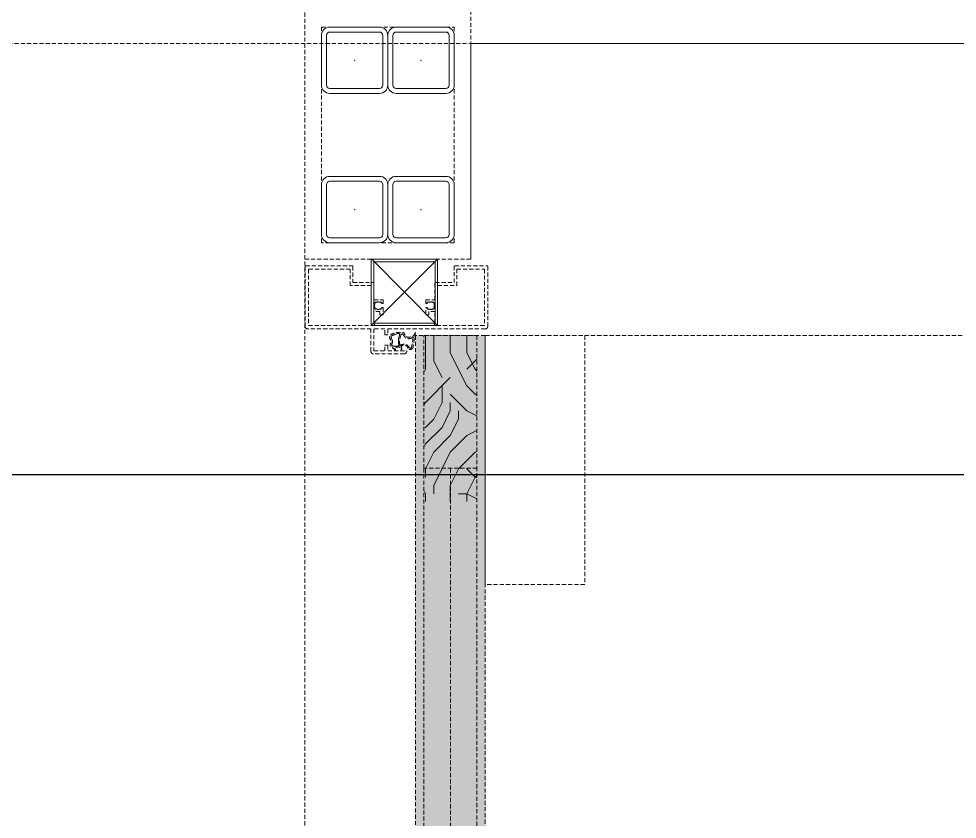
# Model space of a CAD drawing. Extents: x -1457 to 23780, y -2071 to 4205.
# Drawn here: x 14165.3 to 14221.8, y 2756.2 to 2804.5 of the extents above; entities that cross this region are included whole.
import ezdxf

# ---------------------------------------------------------------- set-up
doc = ezdxf.new("R2010")
doc.units = 0
doc.header["$MEASUREMENT"] = 0
doc.linetypes.add('HIDDEN', pattern=[0.375, 0.25, -0.125])
doc.layers.get('0').update_dxf_attribs({"color": 9, "lineweight": 9})
for name, color, linetype, lineweight in [('10', 9, 'Continuous', 9), ('E-KABLO', 7, 'Continuous', 30), ('M-TEFRIS2-015', 129, 'Continuous', 9)]:
    doc.layers.add(name, color=color, linetype=linetype, lineweight=lineweight)

# ---------------------------------------------------------------- blocks, each defined once
blk = doc.blocks.new('p-korkasa_40x40')
at = {"layer": '10'}
for points in [[(-2, -2), (-2, -2, 4.557571570274368), (-2, -2), (2, -2.000000000000454, 6.895317174706505), (2, -2.000000000000454), (2, -2.000000000000454), (2, 2.000000000000454), (-2, 2), (-2, -2)], [(-1.85000000000582, -1.85000000000582), (-1.85000000000582, 1.85000000000582), (1.85000000000582, 1.85000000000582), (1.85000000000582, -1.85000000000582), (-1.85000000000582, -1.85000000000582, -4.556434831823175), (-1.85000000000582, -1.85000000000582)]]:
    blk.add_lwpolyline(points, format="xyb", close=True, dxfattribs=at)
for points in [[(2, -2.000000000000454), (-2, 2)], [(2, 2.000000000000454), (-2, -1.96874570933869)]]:
    blk.add_lwpolyline(points, dxfattribs=at)
blk = doc.blocks.new('Prf-40x40')
for points in [[(1.5, -1.999999999998179), (-1.5, -2.000000000001818, -0.4142135623730951), (-2, -1.500000000001818), (-2, 1.499999999998179, -0.4142135623730951), (-1.5, 1.999999999998179), (1.5, 2.000000000001818, -0.4142135623730951), (2, 1.500000000001818), (2, -1.499999999998179, -0.4142135623730951)], [(1.499999999999543, -1.699999999998908), (-1.5, -1.700000000002543, -0.4142135623738941), (-1.699999999999818, -1.500000000001818), (-1.699999999999818, 1.499999999998179, -0.4142135623738941), (-1.499999999999543, 1.699999999998908), (1.5, 1.700000000002543, -0.4142135623738941), (1.699999999999818, 1.500000000001818), (1.699999999999818, -1.499999999998179, -0.4142135623738941)]]:
    blk.add_lwpolyline(points, format="xyb", close=True)
blk.add_point((0, 0))

msp = doc.modelspace()

# ---------------------------------------------------------------- hatches: boundary and pattern name
at = {"layer": 'M-TEFRIS2-015', "linetype": 'HIDDEN', "lineweight": 0}
h = msp.add_hatch(color=256, dxfattribs=at)
edge = h.paths.add_edge_path()
edge.add_spline(control_points=[(14187.96302438958, 2784.512416874251), (14187.90936255403, 2784.551890530438), (14187.8121177984, 2784.623423790701), (14187.71762905064, 2784.730202727424), (14187.61003456052, 2784.81634566229), (14187.66486697169, 2784.925154517037), (14187.7006418696, 2785.027397248097), (14187.67636878054, 2785.1359355161), (14187.60902259145, 2785.220402575356), (14187.60632519816, 2785.313508488962), (14187.60980771409, 2785.428096808322), (14187.77123578719, 2785.499246165044), (14187.94439149674, 2785.583725980574), (14188.17911250289, 2785.604413995181), (14188.33561914991, 2785.579196890063), (14188.48291548874, 2785.586140676893), (14188.49554052714, 2785.472315939263), (14188.57950734253, 2785.400465271687), (14188.66460035873, 2785.287038195867), (14188.7895508228, 2785.309295370371), (14188.90616175253, 2785.326812025593), (14189.05181756977, 2785.367579313603), (14189.09954186754, 2785.494437366015), (14189.14803385972, 2785.671843305881), (14189.16980760523, 2785.623765785091), (14189.17690631437, 2785.599453218867)], knot_values=[0, 0, 0, 0, 1.972481329933421, 3.574485720078666, 4.459231721842631, 5.627326994262999, 6.631388320856649, 7.787072978740821, 8.75015276194368, 9.776376719050775, 10.52172028727109, 11.98318526219924, 14.34903833668033, 16.62296311174929, 18.66660599276623, 19.53265988375316, 20.30320742306432, 21.53106540985929, 22.8950020509257, 24.14050273090668, 24.94140504827469, 26.57643914558082, 28.1214307914516, 29.40842415818681, 30.06904306217089, 30.06904306217089, 30.06904306217089, 30.06904306217089], degree=3, periodic=0)
edge.add_arc((14189.15770791643, 2785.593847729029), 0.0200000000000125, 350.303872262608, 376.27658788719623, ccw=False)
edge.add_line((14189.17742221351, 2785.590479273797), (14189.01477821393, 2784.638585332294))
edge.add_spline(control_points=[(14189.01477821393, 2784.63858533229), (14188.96845695906, 2784.611212004802), (14188.90293678704, 2784.556696087766), (14188.7991232913, 2784.550944093167), (14188.73683322181, 2784.566942176712), (14188.74346305843, 2784.566304763455), (14188.71957261737, 2784.637699053714), (14188.71957261737, 2784.637699053714)], knot_values=[0, 0, 0, 0, 0.2230052084876708, 0.4469780816912642, 0.8022655540997069, 1.018676818468204, 1.060393501096338, 1.060393501096338, 1.060393501096338, 1.060393501096338], degree=3, periodic=0)
edge.add_arc((14188.48509848659, 2784.584235823178), 0.2404920685283454, 372.8446095959982, 501.1423613045367)
edge.add_spline(control_points=[(14188.29782557728, 2784.735117539971), (14188.31556624036, 2784.708797834221), (14188.31455627173, 2784.650744985836), (14188.36849631726, 2784.554041672589), (14188.25074454144, 2784.555615946108), (14188.2394145102, 2784.748684312803), (14188.08497577577, 2784.686198371001), (14187.83711597708, 2784.698758911185), (14187.9711682375, 2784.58261840398), (14187.96524163977, 2784.531529995755), (14187.96302438958, 2784.512416874251)], knot_values=[1.684532790128255, 1.684532790128255, 1.684532790128255, 1.684532790128255, 1.827512949640418, 2.001131811412198, 2.034132841388928, 2.383878172112238, 2.570749579948123, 2.81730155771981, 2.995364809708569, 3.101801527567439, 3.101801527567439, 3.101801527567439, 3.101801527567439], degree=3, periodic=0)
edge = h.paths.add_edge_path(flags=16)
edge.add_spline(control_points=[(14188.98833393113, 2785.292450448771), (14188.97168865347, 2785.276171709313), (14188.95235734776, 2785.259918055363), (14188.91470115271, 2785.237123239534), (14188.90012018863, 2785.230096699455), (14188.89159496846, 2785.226226980692)], knot_values=[4.696285649924368, 4.696285649924368, 4.696285649924368, 4.696285649924368, 4.79612257682362, 4.79612257682362, 4.854419796380462, 4.854419796380462, 4.854419796380462, 4.854419796380462], degree=3, periodic=0)
edge.add_spline(control_points=[(14188.89159496846, 2785.226226980692), (14188.88856839173, 2785.226392176792), (14188.88553116297, 2785.226344321487), (14188.87573151563, 2785.225997515456), (14188.86811606817, 2785.225485599647), (14188.85164751769, 2785.224070154301), (14188.84296374823, 2785.223197101073), (14188.82529076239, 2785.221161896025), (14188.81659472023, 2785.220022404876), (14188.79121308472, 2785.21633802263), (14188.77289239764, 2785.213466320678), (14188.73124421215, 2785.210193876392), (14188.70796863968, 2785.209504756767), (14188.67082191954, 2785.215548207914), (14188.65794170492, 2785.218780335857), (14188.62644685019, 2785.229769444482), (14188.60938975548, 2785.239137231056), (14188.57938083065, 2785.259733960087), (14188.56636992886, 2785.271246996166), (14188.54294836014, 2785.294296699594), (14188.53278817373, 2785.305455815807), (14188.51484340159, 2785.326231052848), (14188.5068756333, 2785.336006933623), (14188.49095899248, 2785.355167024671), (14188.482803557, 2785.364963261218), (14188.46009557427, 2785.39440186205), (14188.44523930367, 2785.415835204676), (14188.43263874275, 2785.441412794436)], knot_values=[3.795205768767631, 3.795205768767631, 3.795205768767631, 3.795205768767631, 3.825435281411388, 3.825435281411388, 3.876175829762433, 3.876175829762433, 3.923120005564896, 3.923120005564896, 3.970064181367359, 3.970064181367359, 4.056079576782028, 4.056079576782028, 4.1420949721967, 4.1420949721967, 4.181856208153813, 4.181856208153813, 4.244411595576305, 4.244411595576305, 4.309456277789172, 4.309456277789172, 4.374500960002043, 4.374500960002043, 4.436400391423946, 4.436400391423946, 4.498299822845847, 4.498299822845847, 4.605733337985941, 4.605733337985941, 4.605733337985941, 4.605733337985941], degree=3, periodic=0)
edge.add_arc((14188.36446276944, 2785.407826537379), 0.0759999999999773, 386.2267322776729, 512.7778100074727)
edge.add_arc((14189.26812948623, 2785.022775035341), 1.058097748058568, 156.6238447574831, 191.1623001326106)
edge.add_arc((14188.24967389945, 2784.821789520054), 0.0200000000000284, 191.0999284626219, 300.1954139159717)
edge.add_arc((14188.47455098212, 2784.538002921163), 0.3422998841750275, 24.48805169599501, 128.8712679559413, ccw=False)
edge.add_arc((14188.85332649992, 2784.701979442176), 0.0708012071070941, 198.181550441474, 359.8422720900505)
edge.add_line((14188.92412743875, 2784.70178453581), (14189.02203205498, 2785.27478330168))
edge.add_arc((14189.0023177579, 2785.278151756913), 0.019999999999999, 350.303872269459, 494.3621609343977)
edge = h.paths.add_edge_path(flags=16)
edge.add_spline(control_points=[(14188.11849269933, 2785.527777882449), (14188.11656100766, 2785.52724453474), (14188.11462728067, 2785.526706111898), (14188.07942113614, 2785.51682294493), (14188.04553894082, 2785.506013369722), (14188.01107849125, 2785.494187319982), (14188.0099370619, 2785.493794630118), (14188.00879621926, 2785.493401174605)], knot_values=[2.606882164150666, 2.606882164150666, 2.606882164150666, 2.606882164150666, 2.618308665253161, 2.618308665253161, 2.814704777591772, 2.814704777591772, 2.821436412206805, 2.821436412206805, 2.821436412206805, 2.821436412206805], degree=3, periodic=0)
edge.add_spline(control_points=[(14188.00879621926, 2785.493401174605), (14187.9766528641, 2785.482315526275), (14187.94497527294, 2785.470622079363), (14187.91225863671, 2785.457962941287), (14187.91075384349, 2785.457379224452), (14187.9092488082, 2785.456793956513)], knot_values=[2.408074102405524, 2.408074102405524, 2.408074102405524, 2.408074102405524, 2.597738580129102, 2.597738580129102, 2.606882164150666, 2.606882164150666, 2.606882164150666, 2.606882164150666], degree=3, periodic=0)
edge.add_spline(control_points=[(14187.9092488082, 2785.456793956513), (14187.89459042883, 2785.451093705185), (14187.87990908676, 2785.445246318039), (14187.84869353042, 2785.432537711571), (14187.83205431795, 2785.425605832072), (14187.8024132869, 2785.413010027351), (14187.78976346428, 2785.40760968941), (14187.77708657493, 2785.402056735587)], knot_values=[2.149006277224146, 2.149006277224146, 2.149006277224146, 2.149006277224146, 2.238060749371884, 2.238060749371884, 2.336258805541189, 2.336258805541189, 2.408074102405524, 2.408074102405524, 2.408074102405524, 2.408074102405524], degree=3, periodic=0)
edge.add_spline(control_points=[(14187.77708657493, 2785.402056735587), (14187.77242947073, 2785.400016748976), (14187.76776871359, 2785.397956165256), (14187.75443819265, 2785.391991514192), (14187.74639823347, 2785.388171014089), (14187.73223062122, 2785.381055237016), (14187.72607319718, 2785.377758097366), (14187.71571731518, 2785.371765734195), (14187.71168024603, 2785.369263908633), (14187.70794322522, 2785.366298411445)], knot_values=[1.977607441624772, 1.977607441624772, 1.977607441624772, 1.977607441624772, 2.003990200929743, 2.003990200929743, 2.053089229014396, 2.053089229014396, 2.101047753119271, 2.101047753119271, 2.149006277224144, 2.149006277224144, 2.149006277224144, 2.149006277224144], degree=3, periodic=0)
edge.add_arc((14187.72037537324, 2785.350631832505), 0.0200000000000304, 128.4336106568367, 179.4444368482111)
edge.add_spline(control_points=[(14187.70051592775, 2785.352998776722), (14187.70038173861, 2785.351872885465), (14187.70027259737, 2785.350729614449), (14187.69977407624, 2785.344622424778), (14187.69953125594, 2785.338510665464), (14187.69915306897, 2785.32128280956), (14187.69916578864, 2785.309430722988), (14187.69946790598, 2785.299361390196)], knot_values=[1.69878072459484, 1.69878072459484, 1.69878072459484, 1.69878072459484, 1.709176364630534, 1.709176364630534, 1.751194216338215, 1.751194216338215, 1.814824352558606, 1.814824352558606, 1.814824352558606, 1.814824352558606], degree=3, periodic=0)
edge.add_spline(control_points=[(14187.69946790598, 2785.299361390196), (14187.69947080711, 2785.299264697769), (14187.69947373492, 2785.299168169735), (14187.6997546646, 2785.290005815845), (14187.70034185088, 2785.282168097834), (14187.70161235689, 2785.272194952388), (14187.70209669597, 2785.269168300689), (14187.70321073285, 2785.263599994938), (14187.70367259411, 2785.261687516399), (14187.70493576793, 2785.257040713139), (14187.7058957519, 2785.254263198676), (14187.70774848331, 2785.250106790987), (14187.70848605809, 2785.248613595217), (14187.71014196961, 2785.245419149414), (14187.71093806168, 2785.243922802812), (14187.7131576514, 2785.239907385327), (14187.71418426399, 2785.238136718672), (14187.71527604828, 2785.236307571915)], knot_values=[1.498288754767149, 1.498288754767149, 1.498288754767149, 1.498288754767149, 1.498899773643438, 1.498899773643438, 1.55638679152604, 1.55638679152604, 1.58513030046734, 1.58513030046734, 1.61387380940864, 1.61387380940864, 1.646408564364206, 1.646408564364206, 1.665384561853024, 1.665384561853024, 1.684360559341839, 1.684360559341839, 1.69878072459484, 1.69878072459484, 1.69878072459484, 1.69878072459484], degree=3, periodic=0)
edge.add_line((14187.71527604828, 2785.236307571915), (14187.74131306791, 2785.192685832411))
edge.add_line((14187.74131306792, 2785.192685832411), (14187.77448630905, 2785.107173319131))
edge.add_line((14187.77448630905, 2785.107173319131), (14187.78268445786, 2785.031513694077))
edge.add_line((14187.78268445786, 2785.031513694074), (14187.76154748827, 2784.926151880547))
edge.add_spline(control_points=[(14187.76154748827, 2784.92615188054), (14187.75826806841, 2784.91712462503), (14187.75478534293, 2784.908364861334), (14187.7438615428, 2784.882023515089), (14187.73660894184, 2784.866270409078), (14187.73179182723, 2784.85382428308)], knot_values=[0.9322138717899155, 0.9322138717899155, 0.9322138717899155, 0.9322138717899155, 0.9728151593248144, 0.9728151593248144, 1.059280169269481, 1.059280169269481, 1.059280169269481, 1.059280169269481], degree=3, periodic=0)
edge.add_arc((14187.75044356282, 2784.846605366289), 0.0199999999999873, 155.8711632790235, 228.8123973927473)
edge.add_spline(control_points=[(14187.73699433612, 2784.831802721219), (14187.74452494613, 2784.824960641254), (14187.75481016073, 2784.816076906656), (14187.76454382628, 2784.807137995336), (14187.76455911353, 2784.807123955423), (14187.76457439945, 2784.807109915837)], knot_values=[0.6191493752113117, 0.6191493752113117, 0.6191493752113117, 0.6191493752113117, 0.6800377646677511, 0.6800377646677511, 0.6801335518299229, 0.6801335518299229, 0.6801335518299229, 0.6801335518299229], degree=3, periodic=0)
edge.add_line((14187.76457439945, 2784.807109915837), (14187.79141229101, 2784.781614599946))
edge.add_arc((14187.84457019365, 2784.835930687677), 0.0760000000000115, 225.6174196060796, 248.1751496806524)
edge.add_line((14187.81631563539, 2784.765378012762), (14187.89098060101, 2784.762303586405))
edge.add_line((14187.89098060101, 2784.762303586405), (14187.97428323315, 2784.76654401793))
edge.add_line((14187.97428323315, 2784.76654401793), (14188.05417900696, 2784.770611026968))
edge.add_line((14188.05417900696, 2784.770611026968), (14188.10064911968, 2784.772976538425))
edge.add_line((14188.10064911967, 2784.772976538425), (14188.10065481451, 2784.772979793943))
edge.add_arc((14188.09041151801, 2784.848286333345), 0.0760000000000394, 277.7459111072929, 367.2281972781141)
edge.add_line((14188.16580753843, 2784.857848765296), (14188.16576711366, 2784.857703036851))
edge.add_line((14188.16576711366, 2784.857703036851), (14188.15336905503, 2784.924535101844))
edge.add_line((14188.15336905504, 2784.924535101844), (14188.14402873747, 2785.015499121309))
edge.add_line((14188.14402873746, 2785.015499121309), (14188.14526179961, 2785.143979244007))
edge.add_line((14188.14526179962, 2785.143979244011), (14188.15269681724, 2785.211558978575))
edge.add_line((14188.15269681723, 2785.211558978572), (14188.18383490392, 2785.352397601182))
edge.add_arc((14189.12558157951, 2785.0703248436), 0.9830828253785207, 158.9158621440237, 163.3259459756231, ccw=False)
edge.add_arc((14188.13871976977, 2785.454518987961), 0.0760000000000061, 336.3054641239717, 465.4350394577134)
h = msp.add_hatch(color=256, dxfattribs=at)
h.dxf.hatch_style = 1
h.paths.add_polyline_path([(14193.36999999934, 2785.399705886917), (14193.36999999934, 2706.605000004489), (14189.16999999934, 2706.605000004489), (14189.16999999934, 2785.399705886917)])
h = msp.add_hatch(dxfattribs=at)
h.set_pattern_fill('LOGEND', color=256, scale=10, style=0)
h.set_pattern_definition([(360, (12593.25809130455, 810.3604715095316), (9.999999999999996, -10), [3, -7]), (360, (12593.25809130455, 809.8604715095316), (9.999999999999996, -10), [3, -7]), (360, (12593.75809130455, 808.8604715095316), (9.999999999999996, -10), [2, -8]), (360, (12594.25809130455, 807.8604715095316), (9.999999999999996, -10), [1.5, -8.5]), (360, (12594.25809130455, 806.8604715095316), (9.999999999999996, -10), [1, -9]), (360, (12591.75809130455, 805.8604715095316), (9.999999999999996, -10), [0.5, -2.5, 0.5, -6.5]), (360, (12593.25809130455, 805.3604715095316), (9.999999999999996, -10), [0.5, -4, 1.5, -4]), (360, (12595.25809130455, 804.8604715095316), (9.999999999999996, -10), [0.5, -0.5, 0.5, -8.5]), (360, (12594.75809130455, 804.3604715095316), (9.999999999999996, -10), [0.5, -9.5]), (360, (12594.25809130455, 803.3604715095316), (9.999999999999996, -10), [1.5, -8.5]), (360, (12594.25809130455, 802.3604715095316), (9.999999999999996, -10), [2, -8]), (360, (12593.75809130455, 801.3604715095316), (9.999999999999996, -10), [2.5, -3, 0.5, -4]), (270, (12589.75809130455, 807.3604715095316), (-10, -9.999999999999996), [0.5, -1, 2.5, -6]), (270, (12590.25809130455, 806.3604715095316), (-10, -9.999999999999996), [0.5, -0.5, 1.5, -7.5]), (270, (12590.75809130455, 802.3604715095316), (-10, -9.999999999999996), [1, -9]), (270, (12591.25809130455, 806.3604715095316), (-10, -9.999999999999996), [2, -3, 0.5, -4.5]), (270, (12591.75809130455, 800.8604715095316), (-10, -9.999999999999996), [0.5, -9.5]), (270, (12592.25809130455, 805.8604715095316), (-10, -9.999999999999996), [1.5, -8.5]), (270, (12593.25809130455, 805.3604715095316), (-10, -9.999999999999996), [1, -9]), (270, (12594.25809130455, 805.3604715095316), (-10, -9.999999999999996), [0.5, -1.5, 1.5, -6.5]), (270, (12594.75809130455, 804.8604715095316), (-10, -9.999999999999996), [0.5, -9.5]), (270, (12595.25809130455, 806.8604715095316), (-10, -9.999999999999996), [1.399999999999999, -8.6]), (270, (12595.75809130455, 808.8604715095316), (-10, -9.999999999999996), [1, -9]), (270, (12596.75809130455, 804.8604715095316), (-10, -9.999999999999996), [0.5, -9.5]), (270, (12597.75809130455, 805.3604715095316), (-10, -9.999999999999996), [1.5, -8.5]), (270, (12598.75809130455, 805.3604715095316), (-10, -9.999999999999996), [1.5, -8.5]), (314.9999999999999, (12597.25809130455, 809.3604715095316), (-3.3e-15, -10.00000000019025), [0.7071000000000001, -0.7071000000000001, 0.7071000000000001, -12.02083562]), (314.9999999999999, (12595.25809130455, 806.8604715095316), (-3.3e-15, -10.00000000019025), [1.414199999999999, -12.72793562]), (314.9999999999999, (12591.25809130455, 801.8604715095316), (-3.3e-15, -10.00000000019025), [1.414199999999999, -12.72793562]), (314.9999999999999, (12593.25809130455, 804.3604715095316), (-3.3e-15, -10.00000000019025), [1.414199999999999, -12.72793562]), (314.9999999999999, (12593.75809130455, 806.3604715095316), (-3.3e-15, -10.00000000019025), [1.414199999999999, -12.72793562]), (314.9999999999999, (12596.75809130455, 808.3604715095316), (-3.3e-15, -10.00000000019025), [1.414199999999999, -12.72793562]), (314.9999999999999, (12595.75809130455, 807.8604715095316), (-3.3e-15, -10.00000000019025), [2.121319999999998, -12.02081562]), (314.9999999999999, (12592.75809130455, 803.3604715095316), (-3.3e-15, -10.00000000019025), [0.7071000000000001, -13.43503562]), (314.9999999999999, (12592.25809130455, 802.3604715095316), (-3.3e-15, -10.00000000019025), [0.7071000000000001, -13.43503562]), (314.9999999999999, (12596.25809130455, 802.3604715095316), (-3.3e-15, -10.00000000019025), [0.7071000000000001, -13.43503562]), (314.9999999999999, (12592.25809130455, 807.3604715095316), (-3.3e-15, -10.00000000019025), [0.7071000000000001, -13.43503562]), (314.9999999999999, (12597.75809130455, 803.8604715095316), (-3.3e-15, -10.00000000019025), [0.7071000000000001, -13.43503562]), (314.9999999999999, (12594.25809130455, 804.8604715095316), (-3.3e-15, -10.00000000019025), [0.7071000000000001, -13.43503562]), (314.9999999999999, (12595.25809130455, 803.8604715095316), (-3.3e-15, -10.00000000019025), [0.7071000000000001, -13.43503562]), (225, (12594.75809130455, 805.8604715095316), (-10.00000000019025, 3.3e-15), [0.7071000000000001, -0.7071000000000001, 2.121319999999998, -10.60661562]), (225, (12596.25809130455, 805.8604715095316), (-10.00000000019025, 3.3e-15), [0.7071000000000001, -13.43503562]), (225, (12596.25809130455, 809.3604715095316), (-10.00000000019025, 3.3e-15), [0.7071000000000001, -13.43503562]), (225, (12594.25809130455, 806.8604715095316), (-10.00000000019025, 3.3e-15), [0.7071000000000001, -13.43503562]), (225, (12595.75809130455, 804.8604715095316), (-10.00000000019025, 3.3e-15), [0.7071000000000001, -13.43503562]), (225, (12593.25809130455, 807.3604715095316), (-10.00000000019025, 3.3e-15), [0.7071000000000001, -13.43503562]), (225, (12597.25809130455, 807.3604715095316), (-10.00000000019025, 3.3e-15), [0.7071000000000001, -13.43503562]), (225, (12590.25809130455, 810.3604715095316), (-10.00000000019025, 3.3e-15), [0.7071000000000001, -13.43503562]), (225, (12590.75809130455, 809.8604715095316), (-10.00000000019025, 3.3e-15), [1.414199999999999, -12.72793562]), (225, (12591.25809130455, 809.3604715095316), (-10.00000000019025, 3.3e-15), [1.414199999999999, -12.72793562]), (225, (12592.25809130455, 809.3604715095316), (-10.00000000019025, 3.3e-15), [1.414199999999999, -12.72793562]), (225, (12592.75809130455, 808.3604715095316), (-10.00000000019025, 3.3e-15), [1.414199999999999, -12.72793562]), (225, (12596.75809130455, 804.3604715095316), (-10.00000000019025, 3.3e-15), [1.414199999999999, -12.72793562]), (225, (12598.75809130455, 809.3604715095316), (-10.00000000019025, 3.3e-15), [1.414199999999999, -12.72793562]), (225, (12599.25809130455, 801.3604715095316), (-10.00000000019025, 3.3e-15), [1.414199999999999, -12.72793562]), (225, (12599.25809130455, 802.3604715095316), (-10.00000000019025, 3.3e-15), [1.414199999999999, -12.72793562]), (225, (12598.25809130455, 802.8604715095316), (-10.00000000019025, 3.3e-15), [1.414199999999999, -12.72793562]), (225, (12591.25809130455, 802.8604715095316), (-10.00000000019025, 3.3e-15), [2.121319999999998, -12.02081562]), (225, (12597.75809130455, 803.8604715095316), (-10.00000000019025, 3.3e-15), [2.121319999999998, -12.02081562]), (333.4349487999999, (12592.25809130455, 800.8604715095316), (10.00000000000094, -4.0006493e-09), [1.117999999999998, -21.24267976999997]), (333.4349487999999, (12592.25809130455, 805.8604715095316), (10.00000000000094, -4.0006493e-09), [1.117999999999998, -21.24267976999997]), (333.4349487999999, (12593.25809130455, 802.8604715095316), (10.00000000000094, -4.0006493e-09), [1.117999999999998, -21.24267976999997]), (333.4349487999999, (12596.25809130455, 809.8604715095316), (10.00000000000094, -4.0006493e-09), [1.117999999999998, -21.24267976999997]), (333.4349487999999, (12595.75809130455, 808.8604715095316), (10.00000000000094, -4.0006493e-09), [1.117999999999998, -21.24267976999997]), (333.4349487999999, (12592.75809130455, 806.8604715095316), (10.00000000000094, -4.0006493e-09), [1.117999999999998, -21.24267976999997]), (333.4349487999999, (12592.75809130455, 801.8604715095316), (10.00000000000094, -4.0006493e-09), [1.117999999999998, -21.24267976999997]), (333.4349487999999, (12595.75809130455, 804.8604715095316), (10.00000000000094, -4.0006493e-09), [2.235999999999997, -20.12467976999998]), (296.5650511799998, (12595.75809130455, 803.3604715095316), (5.099821e-10, -10.00000000000094), [1.117999999999975, -21.24267976999962]), (296.5650511799998, (12597.25809130455, 806.3604715095316), (5.099821e-10, -10.00000000000094), [1.117999999999975, -21.24267976999962]), (296.5650511799998, (12592.25809130455, 804.3604715095316), (5.099821e-10, -10.00000000000094), [1.117999999999975, -21.24267976999962]), (296.5650511799998, (12590.25809130455, 803.8604715095316), (5.099821e-10, -10.00000000000094), [1.117999999999975, -21.24267976999962]), (296.5650511799998, (12596.25809130455, 805.8604715095316), (5.099821e-10, -10.00000000000094), [1.117999999999975, -21.24267976999962]), (296.5650511799998, (12595.25809130455, 805.8604715095316), (5.099821e-10, -10.00000000000094), [1.117999999999975, -21.24267976999962]), (296.5650511799998, (12591.25809130455, 804.3604715095316), (5.099821e-10, -10.00000000000094), [2.235999999999953, -20.12467976999963]), (296.5650511799998, (12598.75809130455, 807.8604715095316), (5.099821e-10, -10.00000000000094), [2.235999999999953, -20.12467976999963]), (296.5650511799998, (12597.75809130455, 807.3604715095316), (5.099821e-10, -10.00000000000094), [2.235999999999953, -20.12467976999963]), (243.4349487999999, (12589.75809130455, 808.8604715095316), (-4.0006526e-09, -10.00000000000094), [1.11799999999998, -21.24267976999968]), (243.4349487999999, (12589.75809130455, 803.3604715095316), (-4.0006526e-09, -10.00000000000094), [1.11799999999998, -21.24267976999968]), (243.4349487999999, (12591.75809130455, 810.3604715095316), (-4.0006526e-09, -10.00000000000094), [1.11799999999998, -21.24267976999968]), (243.4349487999999, (12590.75809130455, 801.3604715095316), (-4.0006526e-09, -10.00000000000094), [1.11799999999998, -21.24267976999968]), (243.4349487999999, (12591.75809130455, 807.3604715095316), (-4.0006526e-09, -10.00000000000094), [1.11799999999998, -21.24267976999968]), (243.4349487999999, (12593.75809130455, 806.3604715095316), (-4.0006526e-09, -10.00000000000094), [1.11799999999998, -21.24267976999968]), (243.4349487999999, (12594.75809130455, 804.3604715095316), (-4.0006526e-09, -10.00000000000094), [1.11799999999998, -21.24267976999968]), (243.4349487999999, (12590.25809130455, 808.3604715095316), (3.2114650989e-06, -10.00000160773382), [1.11799999999998, -21.24267976999968]), (243.4349487999999, (12592.75809130455, 806.8604715095316), (-4.0006526e-09, -10.00000000000094), [1.11799999999998, -21.24267976999968]), (243.4349487999999, (12595.75809130455, 807.8604715095316), (-4.0006526e-09, -10.00000000000094), [1.11799999999998, -21.24267976999968]), (243.4349487999999, (12596.75809130455, 806.8604715095316), (-4.0006526e-09, -10.00000000000094), [1.11799999999998, -21.24267976999968]), (243.4349487999999, (12598.75809130455, 803.8604715095316), (-4.0006526e-09, -10.00000000000094), [1.11799999999998, -21.24267976999968]), (243.4349487999999, (12591.25809130455, 800.8604715095316), (-4.0006526e-09, -10.00000000000094), [1.11799999999998, -21.24267976999968]), (243.4349487999999, (12589.75809130455, 801.3604715095316), (-4.0006526e-09, -10.00000000000094), [2.23599999999996, -20.12467976999968]), (243.4349487999999, (12591.25809130455, 808.3604715095316), (-4.0006526e-09, -10.00000000000094), [2.23599999999996, -20.12467976999968]), (206.5650511799999, (12589.75809130455, 809.8604715095316), (-10.00000000000094, -5.099854e-10), [1.117999999999998, -21.24267976999997]), (206.5650511799999, (12598.25809130455, 810.3604715095316), (-10.00000000000094, -5.099854e-10), [1.117999999999998, -21.24267976999997]), (206.5650511799999, (12597.75809130455, 805.3604715095316), (-10.00000000000094, -5.099854e-10), [1.117999999999998, -21.24267976999997]), (206.5650511799999, (12593.75809130455, 808.8604715095316), (-10.00000000000094, -5.099854e-10), [1.117999999999998, -21.24267976999997]), (206.5650511799999, (12593.25809130455, 809.8604715095316), (-10.00000000000094, -5.099854e-10), [1.117999999999998, -21.24267976999997]), (206.5650511799999, (12594.25809130455, 807.8604715095316), (-10.00000000000094, -5.099854e-10), [1.117999999999998, -21.24267976999997]), (206.5650511799999, (12597.25809130455, 801.8604715095316), (-10.00000000000094, -5.099854e-10), [1.117999999999998, -21.24267976999997]), (206.5650511799999, (12598.25809130455, 801.3604715095316), (-10.00000000000094, -5.099854e-10), [2.235999999999996, -20.12467976999998])])
h.paths.add_polyline_path([(14189.66999999934, 2785.400000004567), (14189.66999999934, 2775.399717299366), (14192.86999999934, 2775.399717299366), (14192.86999999934, 2785.400000004567)])

# ---------------------------------------------------------------- linework, layer by layer
at = {"layer": 'E-KABLO', "color": 6}
msp.add_line((14224.1149515868, 2776.999999997519), (14142.88790783401, 2776.999999997519), dxfattribs=at)
at = {"layer": 'M-TEFRIS2-015', "linetype": 'HIDDEN', "lineweight": 0}
for p, q in [((13854.5000054132, 2802.999998144089), (14182.49999999934, 2802.999998144089)), ((14182.49999999934, 2802.999998144089), (14182.50000000005, 2363.000004310685)), ((14189.17742221351, 2785.590479273797), (14189.01477821393, 2784.63858533229)), ((14189.02203205498, 2785.27478330168), (14188.92382294434, 2784.700002444933)), ((14187.84794686774, 2784.760113000175), (14188.10061959856, 2784.772975035685))]:
    msp.add_line(p, q, dxfattribs=at)
for points in [[(14047.99999142353, 2820.22461611385), (14048.00000112649, 2803.000004354373), (14470.49999999928, 2803.00000002798), (14470.49999999928, 2447.000004310688)], [(14182.49999999934, 2790.000000004566), (14182.49999999934, 2805.000000004595), (14192.49999999934, 2805.000000004595), (14192.49999999934, 2790.000000004566), (14182.49999999934, 2790.000000004566)], [(14188.21471355253, 2785.455491089971), (14188.18383490392, 2785.352397601182), (14188.15269681723, 2785.211558978572), (14188.14526179962, 2785.143979244003), (14188.14402873746, 2785.015499121309), (14188.15336905504, 2784.924535101844), (14188.16576711366, 2784.857703036858), (14188.15010709939, 2784.801249777734), (14188.10065481451, 2784.772979793943), (14188.05417900696, 2784.770611026968), (14187.97428323315, 2784.76654401793), (14187.89098060101, 2784.762303586405), (14187.81631563539, 2784.765378012762), (14187.79141229101, 2784.781614599942), (14187.76457439945, 2784.807109915837), (14187.73097935871, 2784.842007023293), (14187.76154748827, 2784.926151880547), (14187.78268445786, 2785.031513694074), (14187.77448630905, 2785.107173319131), (14187.74131306792, 2785.192685832411), (14187.71527604828, 2785.236307571915), (14187.69946790598, 2785.299361390204), (14187.70794322522, 2785.366298411445), (14187.77708657493, 2785.402056735587), (14187.9092488082, 2785.456793956513), (14188.00879621926, 2785.493401174605), (14188.11849269933, 2785.527777882449), (14188.19619046147, 2785.504249457448), (14188.19619041736, 2785.504249508424), (14188.21471355253, 2785.455491089971)], [(14193.36999999934, 2785.399705886917), (14274.97029411701, 2785.399705886917)], [(14193.36999999934, 2785.399705886917), (14199.36999999934, 2785.399705886917), (14199.36999999934, 2770.399705886917), (14193.36999999934, 2770.399705886917), (14193.36999999934, 2785.399705886917)], [(14191.26999931933, 2777.399710822032), (14191.26999999934, 2714.599911419125)]]:
    msp.add_lwpolyline(points, dxfattribs=at)
for points in [[(14183.49999999934, 2791.000000004566), (14183.49999999934, 2804.000000004595), (14191.49999999934, 2804.000000004595), (14191.49999999934, 2791.000000004566)], [(14192.49999999934, 2630.000002157638), (14192.49999999934, 2700.000000004566), (14182.49999999934, 2700.000000004566), (14182.4999999992, 2790.000000004566), (14192.49999999947, 2790.000000004566), (14192.49999997595, 2803.000001653301), (14470.49999997589, 2803.000001653301), (14470.49999999928, 2635.000002157638), (14347.49999999934, 2635.000002157638), (14347.49999999945, 2684.999996838629), (14337.49999999945, 2684.999996838629), (14337.49999999934, 2630.000002157638)], [(14182.71999999934, 2789.400000004567), (14182.71999999934, 2786.000000004566), (14186.49999999934, 2786.000000004566), (14186.49999999934, 2788.420000004506), (14185.23999999934, 2788.420000004506), (14185.23999999934, 2789.400000004567)], [(14190.49999999935, 2788.420000004506), (14191.65999999935, 2788.420000004506), (14191.65999999935, 2789.400000004567), (14193.31999999934, 2789.400000004567), (14193.31999999934, 2786.000000004566), (14190.49999999935, 2786.000000004566)], [(14189.16999999934, 2704.600000004564), (14193.36999999934, 2704.5997058869), (14193.36999999934, 2785.399705886917), (14189.17042016741, 2785.399999975143)], [(14192.86999999934, 2777.399715757147), (14189.66999863931, 2777.399705886917), (14189.66999999934, 2785.400000004567), (14192.86999999934, 2785.399705886917)], [(14189.66999999934, 2714.599911419125), (14192.86999999934, 2714.599911419125), (14192.86999999934, 2777.399717299366), (14189.66999863931, 2777.399707234919)]]:
    msp.add_lwpolyline(points, close=True, dxfattribs=at)
msp.add_lwpolyline([(14185.37499999935, 2789.600000004564, -0.4142135623730951), (14185.39999999934, 2789.575000004563), (14185.39999999934, 2788.600000004506), (14186.63499999934, 2788.600000004506, -0.4142135623730951), (14186.65999999935, 2788.575000004505), (14186.65999999935, 2787.55454592525), (14187.21880308354, 2787.55454592525), (14187.21880308354, 2787.324545925254), (14187.10951376165, 2787.324545925254), (14187.14537165435, 2787.360403817951, 0.0916730868048769), (14187.07466097624, 2787.43111449607), (14187.03856866505, 2787.39502218489, 0.2882609505077494), (14186.79903750202, 2787.39502218489), (14186.76294519084, 2787.43111449607, 0.091673086804877), (14186.69223451272, 2787.360403817951), (14186.7283268239, 2787.324311506771, 0.2882609505067066), (14186.7283268239, 2787.084780343739), (14186.69223451272, 2787.048688032552, 0.09167308680455198), (14186.76294519084, 2786.977977354432), (14186.79903750202, 2787.01406966562, 0.2882609505077494), (14187.03856866505, 2787.01406966562), (14187.07466097624, 2786.977977354432, 0.0916730868044047), (14187.14537165435, 2787.048688032552), (14187.10951376165, 2787.084545925256), (14187.21880308354, 2787.084545925256), (14187.21880308354, 2786.67954592525, -0.4142135623730951), (14187.19380308354, 2786.654545925256), (14187.04380308354, 2786.654545925256, -0.4142135623730951), (14187.01880308353, 2786.67954592525), (14187.01880308353, 2786.854545925253), (14186.65999999935, 2786.854545925253), (14186.65999999935, 2786.150000004567, 0.4142135623730951), (14186.80999999934, 2786.000000004566), (14190.18999999934, 2786.000000004566, 0.4142135623730951), (14190.33999999935, 2786.150000004567), (14190.33999999935, 2786.854545925253), (14189.98119691515, 2786.854545925253), (14189.98119691515, 2786.67954592525, -0.4142135623730951), (14189.95619691515, 2786.654545925256), (14189.80619691515, 2786.654545925256, -0.4142135623730951), (14189.78119691515, 2786.67954592525), (14189.78119691515, 2787.084545925256), (14189.89048623704, 2787.084545925256), (14189.85462834434, 2787.048688032552, 0.0916730868044046), (14189.92533902245, 2786.977977354432), (14189.96143133364, 2787.01406966562, 0.2882609505077494), (14190.20096249667, 2787.01406966562), (14190.23705480785, 2786.977977354432, 0.09167308680455198), (14190.30776548597, 2787.048688032552), (14190.27167317479, 2787.084780343739, 0.2882609505067075), (14190.27167317479, 2787.324311506771), (14190.30776548597, 2787.360403817951, 0.0916730868048769), (14190.23705480785, 2787.43111449607), (14190.20096249667, 2787.39502218489, 0.2882609505077494), (14189.96143133364, 2787.39502218489), (14189.92533902245, 2787.43111449607, 0.091673086804877), (14189.85462834434, 2787.360403817951), (14189.89048623704, 2787.324545925254), (14189.78119691515, 2787.324545925254), (14189.78119691515, 2787.55454592525), (14190.33999999935, 2787.55454592525), (14190.33999999935, 2788.575000004505, -0.4142135623730951), (14190.36499999934, 2788.600000004506), (14191.49999999935, 2788.600000004506), (14191.49999999935, 2789.575000004563, -0.4142135623730951), (14191.52499999935, 2789.600000004564), (14193.49499999934, 2789.600000004564, -0.4142135623730951), (14193.51999999935, 2789.575000004563), (14193.51999999935, 2785.950000004563, -0.4142135623730951), (14193.36999999934, 2785.800000004569), (14187.49999999935, 2785.800000004569), (14187.49999999935, 2785.475000004564, -0.4142135623730951), (14187.47499999934, 2785.450000004563), (14187.34499999934, 2785.450000004563, -0.4142135623730951), (14187.31999999934, 2785.475000004564), (14187.31999999934, 2785.800000004569), (14186.65999999935, 2785.800000004569), (14186.65999999935, 2784.480000004569), (14187.31999999934, 2784.480000004569), (14187.31999999934, 2784.805000004566, -0.4142135623730951), (14187.34499999934, 2784.830000004567), (14187.47499999934, 2784.830000004567, -0.4142135623730951), (14187.49999999935, 2784.805000004566), (14187.49999999935, 2784.480000004569), (14188.63999999934, 2784.480000004569), (14188.63999999934, 2784.450000004563, -0.4142135623730951), (14188.48999999934, 2784.300000004569), (14186.62999999934, 2784.300000004569, -0.4142135623730951), (14186.47999999934, 2784.450000004563), (14186.47999999934, 2785.800000004569), (14182.66999999934, 2785.800000004569, -0.4142135623730951), (14182.51999999935, 2785.950000004563), (14182.51999999935, 2789.575000004563, -0.4142135623730951), (14182.54499999935, 2789.600000004564)], format="xyb", close=True, dxfattribs=at)
for centre, radius, start, end in [((14187.72037537324, 2785.350631832505), 0.02, 128.4336106362948, 173.2032749973096), ((14188.13871976977, 2785.454518987961), 0.076, 336.3054640785184, 105.4350394371059), ((14189.12558157951, 2785.0703248436), 0.983082825378532, 158.9158621476138, 192.490671920193), ((14189.26812948623, 2785.022775035341), 1.058097748058572, 156.6238447583247, 191.1647034335448), ((14188.36446276944, 2785.407826537379), 0.076, 26.22673226564985, 152.7778100166948), ((14189.0023177579, 2785.278151756913), 0.02, 350.3038722725782, 134.3621609304977), ((14193.36999999934, 2785.399705886917), 81.60029411766662, 270.1053228038253, 0), ((14187.75044356282, 2784.846605366289), 0.02, 158.8417053724905, 227.7426827470563), ((14187.84457019365, 2784.835930687677), 0.076, 225.6174196073725, 270.7328797544681), ((14188.09041151801, 2784.848286333345), 0.076, 277.7459111072155, 5.782088052093963), ((14188.24967389945, 2784.821789520054), 0.02, 191.2270748506365, 300.1954139160153), ((14188.47455098212, 2784.538002921163), 0.3422998841750354, 24.45469069920535, 128.8712679558175), ((14188.48509848659, 2784.584235823178), 0.2404920685283614, 12.84460959603833, 141.1423613047067), ((14188.85332649992, 2784.701979442176), 0.0708012071070867, 197.4548495621882, 1.569542270734741)]:
    msp.add_arc(centre, radius, start, end, dxfattribs=at)
for points, knots in [([(14187.96302438958, 2784.512416874251), (14187.90936255403, 2784.551890530438), (14187.8121177984, 2784.623423790701), (14187.71762905064, 2784.730202727424), (14187.61003456052, 2784.81634566229), (14187.66486697169, 2784.925154517037), (14187.7006418696, 2785.027397248097), (14187.67636878054, 2785.1359355161), (14187.60902259145, 2785.220402575356), (14187.60632519816, 2785.313508488962), (14187.60980771409, 2785.428096808322), (14187.77123578719, 2785.499246165044), (14187.94439149674, 2785.583725980574), (14188.17911250289, 2785.604413995181), (14188.33561914991, 2785.579196890063), (14188.48291548874, 2785.586140676893), (14188.49554052714, 2785.472315939263), (14188.57950734253, 2785.400465271687), (14188.66460035873, 2785.287038195867), (14188.7895508228, 2785.309295370371), (14188.90616175253, 2785.326812025593), (14189.05181756977, 2785.367579313603), (14189.11954186755, 2785.494437366015), (14189.14803385972, 2785.671843305881), (14189.16980760523, 2785.623765785091), (14189.17690631437, 2785.599453218867)], [0, 0, 0, 0, 1.972481329933421, 3.574485720078666, 4.459231721842631, 5.627326994262999, 6.631388320856649, 7.787072978740821, 8.75015276194368, 9.776376719050775, 10.52172028727109, 11.98318526219924, 14.34903833668033, 16.62296311174929, 18.66660599276623, 19.53265988375316, 20.30320742306432, 21.53106540985929, 22.8950020509257, 24.14050273090668, 24.94140504827469, 26.57643914558082, 28.1214307914516, 29.40842415818681, 30.06904306217089, 30.06904306217089, 30.06904306217089, 30.06904306217089]), ([(14187.73179182723, 2784.85382428308), (14187.73660894184, 2784.866270409078), (14187.7438615428, 2784.882023515089), (14187.7567863579, 2784.913190052877), (14187.76225868223, 2784.927280940963), (14187.7716418667, 2784.956572748419), (14187.77573387156, 2784.972217227511), (14187.78208541287, 2785.008990658669), (14187.78348357009, 2785.030939983557), (14187.78130144081, 2785.073470820073), (14187.77791321825, 2785.09436093421), (14187.76808161198, 2785.132145448926), (14187.76212130175, 2785.149153922252), (14187.75011229149, 2785.176104551141), (14187.74469608549, 2785.186599164543), (14187.73466057127, 2785.204730513269), (14187.72988800467, 2785.212650120298), (14187.72029371372, 2785.228200822752), (14187.71577240403, 2785.235177086161), (14187.71093806167, 2785.243922802812), (14187.71014196961, 2785.245419149414), (14187.70848605809, 2785.248613595217), (14187.70774848331, 2785.250106790987), (14187.7058957519, 2785.254263198676), (14187.70493576793, 2785.257040713139), (14187.70367259411, 2785.261687516399), (14187.70321073285, 2785.263599994938), (14187.70209669597, 2785.269168300689), (14187.70161235689, 2785.272194952388), (14187.70034185088, 2785.282168097834), (14187.6997546646, 2785.290005815845), (14187.6991660551, 2785.30920296365), (14187.69915088172, 2785.321183171651), (14187.69953125594, 2785.338510665464), (14187.69977407624, 2785.344622424778), (14187.70027259737, 2785.350729614449), (14187.70038173861, 2785.351872885465), (14187.70051592775, 2785.352998776722)], [0.9322138717899155, 0.9322138717899155, 0.9322138717899155, 0.9322138717899155, 1.018678881734585, 1.018678881734585, 1.082556095212454, 1.082556095212454, 1.146433308690327, 1.146433308690327, 1.225396899008182, 1.225396899008182, 1.304360489326034, 1.304360489326034, 1.372259955503497, 1.372259955503497, 1.415603443997421, 1.415603443997421, 1.458946932491345, 1.458946932491345, 1.512708920020149, 1.512708920020149, 1.531684917508965, 1.531684917508965, 1.550660914997782, 1.550660914997782, 1.583195669953349, 1.583195669953349, 1.611939178894649, 1.611939178894649, 1.640682687835949, 1.640682687835949, 1.698169705718551, 1.698169705718551, 1.76241086081523, 1.76241086081523, 1.804428712522914, 1.804428712522914, 1.814824352558608, 1.814824352558608, 1.814824352558608, 1.814824352558608]), ([(14187.70794322522, 2785.366298411445), (14187.71168024603, 2785.369263908633), (14187.71571731518, 2785.371765734195), (14187.72607319718, 2785.377758097366), (14187.73223062122, 2785.381055237016), (14187.74639823347, 2785.388171014089), (14187.75443819265, 2785.391991514192), (14187.78045171107, 2785.403631086341), (14187.7978135765, 2785.411055403918), (14187.83205431795, 2785.425605832072), (14187.84869353042, 2785.432537711571), (14187.88143334955, 2785.445866882215), (14187.89760348267, 2785.452292382204), (14187.9460830572, 2785.471050717377), (14187.97890207386, 2785.483145098613), (14188.04553894082, 2785.506013369722), (14188.07942113614, 2785.51682294493), (14188.11462728067, 2785.526706111898), (14188.11656100766, 2785.52724453474), (14188.11849269933, 2785.527777882449)], [1.977607441624772, 1.977607441624772, 1.977607441624772, 1.977607441624772, 2.025565965729647, 2.025565965729647, 2.073524489834522, 2.073524489834522, 2.122623517919175, 2.122623517919175, 2.220821574088481, 2.220821574088481, 2.319019630257786, 2.319019630257786, 2.41721768642709, 2.41721768642709, 2.613613798765703, 2.613613798765703, 2.810009911104313, 2.810009911104313, 2.821436412206809, 2.821436412206809, 2.821436412206809, 2.821436412206809]), ([(14188.43263874275, 2785.441412794436), (14188.44523930367, 2785.415835204676), (14188.46009557427, 2785.39440186205), (14188.482803557, 2785.364963261218), (14188.49095899248, 2785.355167024671), (14188.5068756333, 2785.336006933623), (14188.51484340159, 2785.326231052848), (14188.53278817373, 2785.305455815807), (14188.54294836014, 2785.294296699594), (14188.56636992886, 2785.271246996166), (14188.57938083065, 2785.259733960087), (14188.60938975548, 2785.239137231056), (14188.62644685019, 2785.229769444482), (14188.65794170492, 2785.218780335857), (14188.67082191954, 2785.215548207914), (14188.70796863968, 2785.209504756767), (14188.73124421215, 2785.210193876392), (14188.77289239764, 2785.213466320678), (14188.79121308472, 2785.21633802263), (14188.81659472023, 2785.220022404876), (14188.82529076239, 2785.221161896025), (14188.84296374823, 2785.223197101073), (14188.85164751769, 2785.224070154301), (14188.86811606817, 2785.225485599647), (14188.87573151563, 2785.225997515456), (14188.88553116297, 2785.226344321487), (14188.88856839173, 2785.226392176792), (14188.89159496846, 2785.226226980692)], [3.795205768767628, 3.795205768767628, 3.795205768767628, 3.795205768767628, 3.902639283907723, 3.902639283907723, 3.964538715329623, 3.964538715329623, 4.026438146751528, 4.026438146751528, 4.091482828964397, 4.091482828964397, 4.156527511177267, 4.156527511177267, 4.219082898599757, 4.219082898599757, 4.258844134556872, 4.258844134556872, 4.34485952997154, 4.34485952997154, 4.430874925386211, 4.430874925386211, 4.477819101188672, 4.477819101188672, 4.524763276991137, 4.524763276991137, 4.575503825342183, 4.575503825342183, 4.605733337985941, 4.605733337985941, 4.605733337985941, 4.605733337985941]), ([(14188.89159496846, 2785.226226980692), (14188.90012018863, 2785.230096699455), (14188.91470115271, 2785.237123239534), (14188.95235734776, 2785.259918055363), (14188.97168865347, 2785.276171709313), (14188.98833393113, 2785.292450448771)], [4.696285649924367, 4.696285649924367, 4.696285649924367, 4.696285649924367, 4.754582869481209, 4.754582869481209, 4.854419796380462, 4.854419796380462, 4.854419796380462, 4.854419796380462]), ([(14187.79141229101, 2784.781614599942), (14187.78288351719, 2784.789961514227), (14187.77395673364, 2784.798493652295), (14187.75481016073, 2784.816076906656), (14187.74452494613, 2784.824960641254), (14187.73699433612, 2784.831802721219)], [0.5601748397419227, 0.5601748397419227, 0.5601748397419227, 0.5601748397419227, 0.6192451623734839, 0.6192451623734839, 0.680133551829923, 0.680133551829923, 0.680133551829923, 0.680133551829923]), ([(14188.29782557728, 2784.735117539971), (14188.31556624036, 2784.708797834221), (14188.31455627173, 2784.650744985836), (14188.36849631726, 2784.554041672589), (14188.25074454144, 2784.555615946108), (14188.2394145102, 2784.748684312803), (14188.08497577577, 2784.686198371001), (14187.83711597708, 2784.698758911185), (14187.9711682375, 2784.58261840398), (14187.96524163977, 2784.531529995755), (14187.96302438958, 2784.512416874251)], [1.684532790128255, 1.684532790128255, 1.684532790128255, 1.684532790128255, 1.827512949640418, 2.001131811412198, 2.034132841388928, 2.383878172112238, 2.570749579948123, 2.81730155771981, 2.995364809708569, 3.101801527567439, 3.101801527567439, 3.101801527567439, 3.101801527567439]), ([(14189.01477821393, 2784.63858533229), (14188.96845695906, 2784.611212004802), (14188.90293678704, 2784.556696087766), (14188.7991232913, 2784.550944093167), (14188.73683322181, 2784.566942176712), (14188.74346305843, 2784.566304763455), (14188.71957261737, 2784.637699053714), (14188.71957261737, 2784.637699053714)], [0, 0, 0, 0, 0.2230052084876708, 0.4469780816912642, 0.8022655540997069, 1.018676818468204, 1.060393501096338, 1.060393501096338, 1.060393501096338, 1.060393501096338])]:
    msp.add_open_spline(points, degree=3, knots=knots, dxfattribs=at)

# ---------------------------------------------------------------- block references
at = {"layer": 'M-TEFRIS2-015', "linetype": 'HIDDEN', "lineweight": 0, "xscale": -1, "rotation": 90}
for p in [(14185.49999999934, 2802.000000004595), (14189.49999999933, 2802.000000004587), (14185.49999999912, 2793.000000004573), (14189.49999999911, 2793.000000004566)]:
    msp.add_blockref('Prf-40x40', p, dxfattribs=at)
at = {"layer": 'M-TEFRIS2-015', "linetype": 'HIDDEN', "lineweight": 0, "rotation": 270}
msp.add_blockref('p-korkasa_40x40', (14188.49999999934, 2788.000000004566), dxfattribs=at)

doc.saveas('drawing.dxf')
